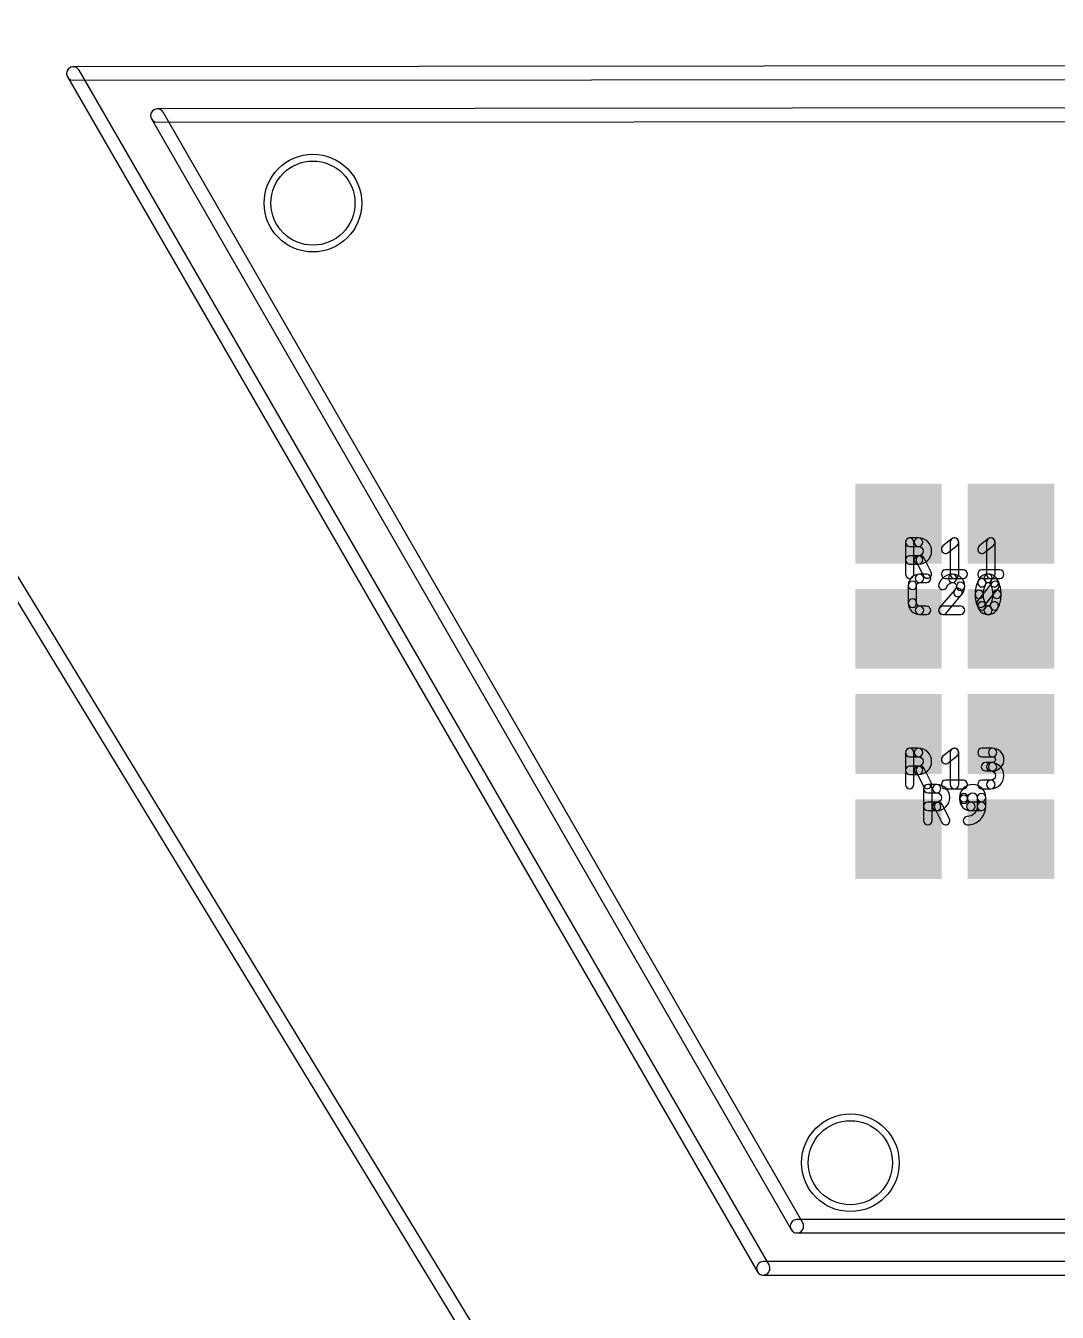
# Model space of a CAD drawing. Extents: x 0.02 to 3.96, y 0.03 to 4.16.
# Drawn here: x 1.148 to 1.761, y 1 to 1.765 of the extents above; entities that cross this region are included whole.
import ezdxf

# ---------------------------------------------------------------- set-up
doc = ezdxf.new("R2010")
doc.units = 0
for name, color, linetype in [('20', 253, 'CONTINUOUS'), ('25', 253, 'CONTINUOUS'), ('29', 253, 'CONTINUOUS')]:
    doc.layers.add(name, color=color, linetype=linetype)

# ---------------------------------------------------------------- blocks, each defined once
blk = doc.blocks.new('RECT')
blk.add_solid([(-0.5, -0.5), (0.5, -0.5), (-0.5, 0.5), (0.5, 0.5)])

msp = doc.modelspace()

# ---------------------------------------------------------------- linework, layer by layer
at = {"layer": '20'}
for points in [[(1.997168, 0.033328), (0.028418, 3.270828, 1), (0.021582, 3.266672), (1.990332, 0.029172, 1)], [(1.792247, 1.74075), (1.176247, 1.74025, 1), (1.176253, 1.73225), (1.792253, 1.73275, 1)], [(1.172786, 1.73425), (1.582786, 1.02425, 1), (1.589714, 1.02825), (1.179714, 1.73825, 1)], [(1.792246, 1.71575), (1.226246, 1.71525, 1), (1.226254, 1.70725), (1.792254, 1.70775, 1)], [(1.222784, 1.709254), (1.602784, 1.049254, 1), (1.609716, 1.053246), (1.229716, 1.713246, 1)], [(1.86025, 1.05525), (1.60625, 1.05525, 1), (1.60625, 1.04725), (1.86025, 1.04725, 1)], [(1.58625, 1.02225), (1.86025, 1.02225, 1), (1.86025, 1.03025), (1.58625, 1.03025, 1)]]:
    msp.add_lwpolyline(points, format="xyb", close=True, dxfattribs=at)
for centre in [(1.31868, 1.65921), (1.638041, 1.088968)]:
    msp.add_circle(centre, 0.025, dxfattribs=at)
at = {"layer": '25'}
for points in [[(1.675748, 1.43875), (1.675748, 1.45775, 1), (1.670748, 1.45775), (1.670748, 1.43875, 1)], [(1.673248, 1.45525), (1.678526, 1.45525, 1), (1.678526, 1.46025), (1.673248, 1.46025, 1)], [(1.675748, 1.43875), (1.675748, 1.45775, 1), (1.670748, 1.45775), (1.670748, 1.43875, 1)], [(1.673248, 1.45525), (1.678526, 1.45525, 1), (1.678526, 1.46025), (1.673248, 1.46025, 1)], [(1.678526, 1.449694, 1), (1.678526, 1.444694, 1), (1.678526, 1.46025, 1), (1.678526, 1.45525, -1)], [(1.678526, 1.449694, 1), (1.678526, 1.444694, 1), (1.678526, 1.46025, 1), (1.678526, 1.45525, -1)], [(1.696159, 1.451576), (1.701436, 1.455798, 1), (1.698313, 1.459702), (1.693035, 1.45548, 1)], [(1.696159, 1.451576), (1.701436, 1.455798, 1), (1.698313, 1.459702), (1.693035, 1.45548, 1)], [(1.697375, 1.45775), (1.697375, 1.43875, 1), (1.702375, 1.43875), (1.702375, 1.45775, 1)], [(1.697375, 1.45775), (1.697375, 1.43875, 1), (1.702375, 1.43875), (1.702375, 1.45775, 1)], [(1.717759, 1.451576), (1.723036, 1.455798, 1), (1.719913, 1.459702), (1.714635, 1.45548, 1)], [(1.717759, 1.451576), (1.723036, 1.455798, 1), (1.719913, 1.459702), (1.714635, 1.45548, 1)], [(1.718974, 1.45775), (1.718974, 1.43875, 1), (1.723974, 1.43875), (1.723974, 1.45775, 1)], [(1.718974, 1.45775), (1.718974, 1.43875, 1), (1.723974, 1.43875), (1.723974, 1.45775, 1)], [(1.678526, 1.449694), (1.673248, 1.449694, 1), (1.673248, 1.444694), (1.678526, 1.444694, 1)], [(1.678526, 1.449694), (1.673248, 1.449694, 1), (1.673248, 1.444694), (1.678526, 1.444694, 1)], [(1.686039, 1.439868), (1.681817, 1.448312, 1), (1.677345, 1.446076), (1.681567, 1.437632, 1)], [(1.686039, 1.439868), (1.681817, 1.448312, 1), (1.677345, 1.446076), (1.681567, 1.437632, 1)], [(1.679088, 1.43375, 1), (1.679088, 1.43875, 0.414205), (1.672366, 1.432028, 1), (1.677366, 1.432028, -0.414205)], [(1.679088, 1.43375, 1), (1.679088, 1.43875, 0.414205), (1.672366, 1.432028, 1), (1.677366, 1.432028, -0.414205)], [(1.679088, 1.43375), (1.68331, 1.43375, 1), (1.68331, 1.43875), (1.679088, 1.43875, 1)], [(1.679088, 1.43375), (1.68331, 1.43375, 1), (1.68331, 1.43875), (1.679088, 1.43875, 1)], [(1.698784, 1.43375, 1), (1.698784, 1.43875, 0.325185), (1.6906, 1.432798, 1), (1.695357, 1.431257, -0.325185)], [(1.698784, 1.43375, 1), (1.698784, 1.43875, 0.325185), (1.6906, 1.432798, 1), (1.695357, 1.431257, -0.325185)], [(1.694597, 1.43625), (1.705152, 1.43625, 1), (1.705152, 1.44125), (1.694597, 1.44125, 1)], [(1.694597, 1.43625), (1.705152, 1.43625, 1), (1.705152, 1.44125), (1.694597, 1.44125, 1)], [(1.701034, 1.4315, 1), (1.706034, 1.4315, 0.414214), (1.698784, 1.43875, 1), (1.698784, 1.43375, -0.414214)], [(1.701034, 1.4315, 1), (1.706034, 1.4315, 0.414214), (1.698784, 1.43875, 1), (1.698784, 1.43375, -0.414214)], [(1.719856, 1.43375, 1), (1.719856, 1.43875, 0.320468), (1.713797, 1.434422, 1), (1.718527, 1.4328, -0.320468)], [(1.719856, 1.43375, 1), (1.719856, 1.43875, 0.320468), (1.713797, 1.434422, 1), (1.718527, 1.4328, -0.320468)], [(1.716197, 1.43625), (1.726752, 1.43625, 1), (1.726752, 1.44125), (1.716197, 1.44125, 1)], [(1.716197, 1.43625), (1.726752, 1.43625, 1), (1.726752, 1.44125), (1.716197, 1.44125, 1)], [(1.721186, 1.4328, 1), (1.725916, 1.434422, 0.320462), (1.719856, 1.43875, 1), (1.719856, 1.43375, -0.320462)], [(1.721186, 1.4328, 1), (1.725916, 1.434422, 0.320462), (1.719856, 1.43875, 1), (1.719856, 1.43375, -0.320462)], [(1.677366, 1.421472), (1.677366, 1.432028, 1), (1.672366, 1.432028), (1.672366, 1.421472, 1)], [(1.677366, 1.421472), (1.677366, 1.432028, 1), (1.672366, 1.432028), (1.672366, 1.421472, 1)], [(1.700046, 1.429425), (1.691074, 1.418869, 1), (1.694884, 1.415631), (1.703856, 1.426186, 1)], [(1.700046, 1.429425), (1.691074, 1.418869, 1), (1.694884, 1.415631), (1.703856, 1.426186, 1)], [(1.700227, 1.429616, 1), (1.703675, 1.425995, 0.205254), (1.706034, 1.4315, 1), (1.701034, 1.4315, -0.205254)], [(1.700227, 1.429616, 1), (1.703675, 1.425995, 0.205254), (1.706034, 1.4315, 1), (1.701034, 1.4315, -0.205254)], [(1.718409, 1.432516, 1), (1.713915, 1.434707, 0.113888), (1.712079, 1.42675, 1), (1.717079, 1.42675, -0.113888)], [(1.718409, 1.432516, 1), (1.713915, 1.434707, 0.113888), (1.712079, 1.42675, 1), (1.717079, 1.42675, -0.113888)], [(1.717586, 1.41991), (1.726031, 1.430466, 1), (1.722126, 1.433589), (1.713682, 1.423034, 1)], [(1.717586, 1.41991), (1.726031, 1.430466, 1), (1.722126, 1.433589), (1.713682, 1.423034, 1)], [(1.722634, 1.42675, 1), (1.727634, 1.42675, 0.113887), (1.725798, 1.434707, 1), (1.721304, 1.432516, -0.113887)], [(1.722634, 1.42675, 1), (1.727634, 1.42675, 0.113887), (1.725798, 1.434707, 1), (1.721304, 1.432516, -0.113887)], [(1.677366, 1.421472, 1), (1.672366, 1.421472, 0.414214), (1.679088, 1.41475, 1), (1.679088, 1.41975, -0.414214)], [(1.677366, 1.421472, 1), (1.672366, 1.421472, 0.414214), (1.679088, 1.41475, 1), (1.679088, 1.41975, -0.414214)], [(1.717079, 1.42675, 1), (1.712079, 1.42675, 0.113884), (1.713915, 1.418793, 1), (1.718409, 1.420984, -0.113884)], [(1.717079, 1.42675, 1), (1.712079, 1.42675, 0.113884), (1.713915, 1.418793, 1), (1.718409, 1.420984, -0.113884)], [(1.718527, 1.4207, 1), (1.713797, 1.419078, 0.320459), (1.719856, 1.41475, 1), (1.719856, 1.41975, -0.320459)], [(1.718527, 1.4207, 1), (1.713797, 1.419078, 0.320459), (1.719856, 1.41475, 1), (1.719856, 1.41975, -0.320459)], [(1.719856, 1.41975, 1), (1.719856, 1.41475, 0.320454), (1.725916, 1.419078, 1), (1.721186, 1.4207, -0.320454)], [(1.719856, 1.41975, 1), (1.719856, 1.41475, 0.320454), (1.725916, 1.419078, 1), (1.721186, 1.4207, -0.320454)], [(1.721304, 1.420984, 1), (1.725798, 1.418793, 0.113883), (1.727634, 1.42675, 1), (1.722634, 1.42675, -0.113883)], [(1.721304, 1.420984, 1), (1.725798, 1.418793, 0.113883), (1.727634, 1.42675, 1), (1.722634, 1.42675, -0.113883)], [(1.68331, 1.41975), (1.679088, 1.41975, 1), (1.679088, 1.41475), (1.68331, 1.41475, 1)], [(1.68331, 1.41975), (1.679088, 1.41975, 1), (1.679088, 1.41475), (1.68331, 1.41475, 1)], [(1.692979, 1.41475), (1.703534, 1.41475, 1), (1.703534, 1.41975), (1.692979, 1.41975, 1)], [(1.692979, 1.41475), (1.703534, 1.41475, 1), (1.703534, 1.41975), (1.692979, 1.41975, 1)], [(1.675748, 1.31375), (1.675748, 1.33275, 1), (1.670748, 1.33275), (1.670748, 1.31375, 1)], [(1.673248, 1.33025), (1.678526, 1.33025, 1), (1.678526, 1.33525), (1.673248, 1.33525, 1)], [(1.675748, 1.31375), (1.675748, 1.33275, 1), (1.670748, 1.33275), (1.670748, 1.31375, 1)], [(1.673248, 1.33025), (1.678526, 1.33025, 1), (1.678526, 1.33525), (1.673248, 1.33525, 1)], [(1.678526, 1.324694, 1), (1.678526, 1.319694, 1), (1.678526, 1.33525, 1), (1.678526, 1.33025, -1)], [(1.678526, 1.324694, 1), (1.678526, 1.319694, 1), (1.678526, 1.33525, 1), (1.678526, 1.33025, -1)], [(1.696159, 1.326576), (1.701436, 1.330798, 1), (1.698313, 1.334702), (1.693035, 1.33048, 1)], [(1.696159, 1.326576), (1.701436, 1.330798, 1), (1.698313, 1.334702), (1.693035, 1.33048, 1)], [(1.697375, 1.33275), (1.697375, 1.31375, 1), (1.702375, 1.31375), (1.702375, 1.33275, 1)], [(1.697375, 1.33275), (1.697375, 1.31375, 1), (1.702375, 1.31375), (1.702375, 1.33275, 1)], [(1.716197, 1.33025), (1.72253, 1.33025, 1), (1.72253, 1.33525), (1.716197, 1.33525, 1)], [(1.716197, 1.33025), (1.72253, 1.33025, 1), (1.72253, 1.33525), (1.716197, 1.33525, 1)], [(1.72253, 1.326805, 1), (1.72253, 1.321805, 1), (1.72253, 1.33525, 1), (1.72253, 1.33025, -1)], [(1.72253, 1.326805, 1), (1.72253, 1.321805, 1), (1.72253, 1.33525, 1), (1.72253, 1.33025, -1)], [(1.678526, 1.324694), (1.673248, 1.324694, 1), (1.673248, 1.319694), (1.678526, 1.319694, 1)], [(1.678526, 1.324694), (1.673248, 1.324694, 1), (1.673248, 1.319694), (1.678526, 1.319694, 1)], [(1.686039, 1.314868), (1.681817, 1.323312, 1), (1.677345, 1.321076), (1.681567, 1.312632, 1)], [(1.686039, 1.314868), (1.681817, 1.323312, 1), (1.677345, 1.321076), (1.681567, 1.312632, 1)], [(1.72253, 1.326805), (1.718308, 1.326805, 1), (1.718308, 1.321805), (1.72253, 1.321805, 1)], [(1.72253, 1.326805), (1.718308, 1.326805, 1), (1.718308, 1.321805), (1.72253, 1.321805, 1)], [(1.721474, 1.31625, 1), (1.721474, 1.31125, 1), (1.721474, 1.326805, 1), (1.721474, 1.321805, -1)], [(1.721474, 1.31625, 1), (1.721474, 1.31125, 1), (1.721474, 1.326805, 1), (1.721474, 1.321805, -1)], [(1.694597, 1.31125), (1.705152, 1.31125, 1), (1.705152, 1.31625), (1.694597, 1.31625, 1)], [(1.694597, 1.31125), (1.705152, 1.31125, 1), (1.705152, 1.31625), (1.694597, 1.31625, 1)], [(1.716197, 1.31125), (1.721474, 1.31125, 1), (1.721474, 1.31625), (1.716197, 1.31625, 1)], [(1.716197, 1.31125), (1.721474, 1.31125, 1), (1.721474, 1.31625), (1.716197, 1.31625, 1)], [(1.686548, 1.29225), (1.686548, 1.31125, 1), (1.681548, 1.31125), (1.681548, 1.29225, 1)], [(1.684048, 1.30875), (1.689325, 1.30875, 1), (1.689325, 1.31375), (1.684048, 1.31375, 1)], [(1.686548, 1.29225), (1.686548, 1.31125, 1), (1.681548, 1.31125), (1.681548, 1.29225, 1)], [(1.684048, 1.30875), (1.689325, 1.30875, 1), (1.689325, 1.31375), (1.684048, 1.31375, 1)], [(1.689325, 1.303194, 1), (1.689325, 1.298194, 1), (1.689325, 1.31375, 1), (1.689325, 1.30875, -1)], [(1.689325, 1.303194, 1), (1.689325, 1.298194, 1), (1.689325, 1.31375, 1), (1.689325, 1.30875, -1)], [(1.713452, 1.305972, 1), (1.718452, 1.305972, 1), (1.702897, 1.305972, 1), (1.707897, 1.305972, -1)], [(1.713452, 1.305972, 1), (1.718452, 1.305972, 1), (1.702897, 1.305972, 1), (1.707897, 1.305972, -1)], [(1.707897, 1.304917), (1.707897, 1.305972, 1), (1.702897, 1.305972), (1.702897, 1.304917, 1)], [(1.707897, 1.304917), (1.707897, 1.305972, 1), (1.702897, 1.305972), (1.702897, 1.304917, 1)], [(1.707897, 1.304917, 1), (1.702897, 1.304917, 0.414214), (1.709619, 1.298194, 1), (1.709619, 1.303194, -0.414214)], [(1.707897, 1.304917, 1), (1.702897, 1.304917, 0.414214), (1.709619, 1.298194, 1), (1.709619, 1.303194, -0.414214)], [(1.713452, 1.305972), (1.713452, 1.300694, 1), (1.718452, 1.300694), (1.718452, 1.305972, 1)], [(1.713452, 1.305972), (1.713452, 1.300694, 1), (1.718452, 1.300694), (1.718452, 1.305972, 1)], [(1.689325, 1.303194), (1.684048, 1.303194, 1), (1.684048, 1.298194), (1.689325, 1.298194, 1)], [(1.689325, 1.303194), (1.684048, 1.303194, 1), (1.684048, 1.298194), (1.689325, 1.298194, 1)], [(1.696839, 1.293368), (1.692617, 1.301812, 1), (1.688145, 1.299576), (1.692367, 1.291132, 1)], [(1.696839, 1.293368), (1.692617, 1.301812, 1), (1.688145, 1.299576), (1.692367, 1.291132, 1)], [(1.707508, 1.29475, 1), (1.707508, 1.28975, 0.414214), (1.718452, 1.300694, 1), (1.713452, 1.300694, -0.414214)], [(1.707508, 1.29475, 1), (1.707508, 1.28975, 0.414214), (1.718452, 1.300694, 1), (1.713452, 1.300694, -0.414214)], [(1.715952, 1.303194), (1.709619, 1.303194, 1), (1.709619, 1.298194), (1.715952, 1.298194, 1)], [(1.715952, 1.303194), (1.709619, 1.303194, 1), (1.709619, 1.298194), (1.715952, 1.298194, 1)]]:
    msp.add_lwpolyline(points, format="xyb", close=True, dxfattribs=at)
at = {"layer": '29'}
for centre in [(1.31868, 1.65921), (1.638041, 1.088968)]:
    msp.add_circle(centre, 0.029, dxfattribs=at)

# ---------------------------------------------------------------- block references
at = {"layer": '29', "xscale": 0.051307, "yscale": 0.04737, "rotation": 180}
for p in [(1.666535, 1.46875), (1.733465, 1.46875), (1.666535, 1.34375), (1.733465, 1.34375)]:
    msp.add_blockref('RECT', p, dxfattribs=at)
at = {"layer": '29', "xscale": 0.051307, "yscale": 0.04737}
for p in [(1.666535, 1.40625), (1.733465, 1.40625), (1.666535, 1.28125), (1.733465, 1.28125)]:
    msp.add_blockref('RECT', p, dxfattribs=at)

doc.saveas('drawing.dxf')
